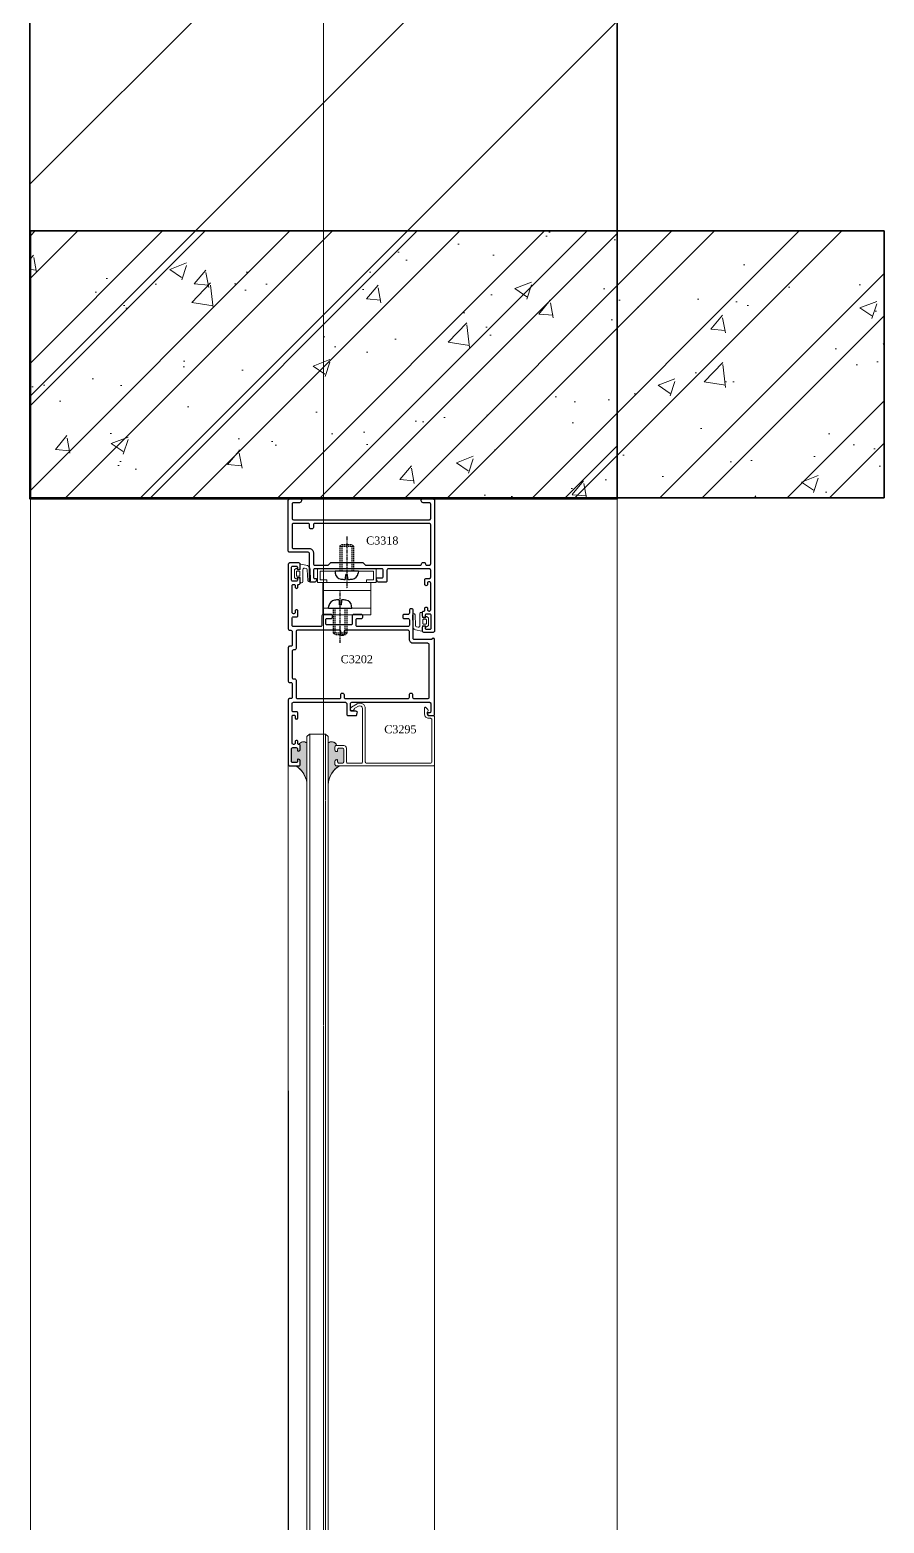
# Model space of a CAD drawing. Header units: millimetres. Extents: x 1336014 to 2939047, y -333549 to -60566.
# Drawn here: x 1484677 to 1484998, y -152727 to -152167 of the extents above; entities that cross this region are included whole.
import ezdxf

# ---------------------------------------------------------------- set-up
doc = ezdxf.new("R2010")
doc.units = ezdxf.units.MM
doc.header["$MEASUREMENT"] = 0
for name, pattern in [('CENTER2', [1.125, 0.75, -0.125, 0.125, -0.125]), ('DASHED', [0.75, 0.5, -0.25]), ('HIDDEN', [0.375, 0.25, -0.125]), ('PHANTOM', [2.5, 1.25, -0.25, 0.25, -0.25, 0.25, -0.25])]:
    doc.linetypes.add(name, pattern=pattern)
for name, color, linetype, lineweight in [('01.Cut', 255, 'Continuous', 35), ('02.Thay', 145, 'Continuous', 15), ('06.betong', 2, 'Continuous', 35), ('09.Hatch', 250, 'Continuous', 5), ('10.truc', 250, 'CENTER2', 20), ('Bản lề cửa', 1, 'Continuous', 9), ('CA.thay 145', 145, 'Continuous', 18), ('KT KHUNG BAO', 96, 'Continuous', 9), ('kính', 54, 'Continuous', 9), ('Nhôm', 4, 'Continuous', 20), ('Nẹp nhôm', 6, 'Continuous', 9), ('Ron', 15, 'Continuous', 9), ('silicon', 211, 'Continuous', 9), ('Vít', 42, 'Continuous', 25), ('Đường gióng', 251, 'Continuous', 9)]:
    doc.layers.add(name, color=color, linetype=linetype, lineweight=lineweight)
for name, color, linetype in [('1', 4, 'Continuous'), ('2', 7, 'Continuous'), ('BOLT', 2, 'Continuous'), ('Dim and mark text', 241, 'Continuous')]:
    doc.layers.add(name, color=color, linetype=linetype)
doc.styles.add('(Mark cn big5)', font='', dxfattribs={"height": 9})
doc.styles.get('(Mark cn big5)').set_extended_font_data('经典宋体繁')

# ---------------------------------------------------------------- blocks, each defined once
blk = doc.blocks.new('gioang')
at = {"layer": 'Ron'}
for p, q in [((0.56, 5.29), (0.97, 5.89)), ((4.49, 5.29), (4.09, 5.89)), ((-0.91, 3.28), (-0.91, 3.58)), ((0.83, 3.78), (-0.71, 3.78)), ((4.09, 2.78), (-0.41, 2.78)), ((0, 0), (4.16, 0.1)), ((0.83, 4.98), (0.73, 4.98)), ((1.03, 3.98), (1.03, 4.78)), ((1.63, 4.13), (1.63, 5.03)), ((3.23, 5.23), (1.83, 5.23)), ((3.43, 4.13), (3.43, 5.03)), ((4.45, 1.59), (4.58, 2.17)), ((5.54, 1.1), (6.09, 3.51))]:
    blk.add_line(p, q, dxfattribs=at)
for points in [[(4.09, 5.89, 0.248897), (3.92, 5.98), (1.13, 5.98, 0.248897), (0.97, 5.89)], [(6.09, 3.51, 0.527023), (5.9, 3.78), (4.23, 3.78, -0.414214), (4.03, 3.98), (4.03, 4.78, -0.414214), (4.23, 4.98), (4.33, 4.98, 0.601413), (4.49, 5.29)]]:
    blk.add_lwpolyline(points, format="xyb", dxfattribs=at)
for points in [[(-0.1, 0.99), (3.98, 1.2)], [(1.83, 3.93), (3.23, 3.93)]]:
    blk.add_lwpolyline(points, dxfattribs=at)
for centre, radius, start, end in [((-0.71, 3.58), 0.2, 90, 180), ((-0.41, 3.28), 0.5, 180, 270), ((-0.04, 0.5), 0.5, 96.819, 274.7291), ((0.73, 5.18), 0.2, 145.907, 270), ((0.83, 4.78), 0.2, 0, 90), ((0.83, 3.98), 0.2, 270, 0), ((1.83, 5.03), 0.2, 90, 180), ((1.83, 4.13), 0.2, 180, 269.9998), ((3.23, 5.03), 0.2, 0, 90), ((3.23, 4.13), 0.2, 269.9998, 0), ((3.96, 1.7), 0.5, 272.9056, 347.163), ((4.09, 2.28), 0.5, 347.163, 90), ((4.13, 1.6), 1.5, 271.4321, 340.571)]:
    blk.add_arc(centre, radius, start, end, dxfattribs=at)
blk = doc.blocks.new('A$C0379527E')
at = {"layer": 'BOLT', "color": 1, "linetype": 'PHANTOM'}
blk.add_line((4.38, 0), (4.38, 19.58), dxfattribs=at)
at = {"layer": 'Vít', "linetype": 'Continuous'}
for p, q in [((0, 13.05), (0.1, 13.85)), ((0, 13.05), (8.75, 13.05)), ((3.91, 15.91), (4.03, 14.3)), ((4.03, 14.3), (4.72, 14.3)), ((4.84, 15.91), (4.72, 14.3)), ((8.75, 13.05), (8.65, 13.85))]:
    blk.add_line(p, q, dxfattribs=at)
at = {"layer": 'Vít', "linetype": 'DASHED'}
for p, q in [((1.88, 3.67), (1.88, 13.05)), ((2.5, 3.67), (2.5, 13.05)), ((6.25, 3.67), (6.25, 13.05)), ((6.88, 13.05), (6.88, 3.67)), ((6.88, 3.67), (1.88, 3.67)), ((1.88, 3.67), (2.5, 3.05)), ((6.25, 3.05), (2.5, 3.05)), ((6.88, 3.67), (6.25, 3.05))]:
    blk.add_line(p, q, dxfattribs=at)
at = {"layer": 'Vít', "linetype": 'Continuous'}
for centre, radius, start, end in [((2.58, 13.55), 2.5, 97.8662, 173.1124), ((4.38, 0.55), 15.62, 92.6795, 97.8662), ((3.66, 15.91), 0.25, 0, 92.6794), ((5.09, 15.91), 0.25, 87.3206, 180), ((4.38, 0.55), 15.62, 82.1338, 87.3205), ((6.17, 13.55), 2.5, 6.8876, 82.1338)]:
    blk.add_arc(centre, radius, start, end, dxfattribs=at)
blk = doc.blocks.new('A$C65163FCF')
at = {"color": 3, "rotation": 180}
blk.add_blockref('A$C0379527E', (8.75, 19.58), dxfattribs=at)
blk = doc.blocks.new('Bản lề chữ A nhôm XingFa')
at = {"layer": 'Bản lề cửa', "color": 56}
for p, q in [((-3, 8.59), (-8.3, 8.59)), ((-8.3, -13.41), (-8.3, 8.59)), ((-4, 7.59), (-7.3, 7.59)), ((-7.3, -12.41), (-7.3, 7.59)), ((-4, 4.99), (-4, 7.59)), ((-3, -13.41), (-3, 8.59)), ((9.05, 6.59), (-3, 6.59)), ((0, -11.41), (0, 6.59)), ((6.55, -11.41), (6.55, 6.59)), ((9.05, -11.41), (9.05, 6.59)), ((-3, 4.99), (-4, 4.99)), ((-4, -12.41), (-4, -9.81)), ((-3, -9.81), (-4, -9.81)), ((-3, -13.41), (-8.3, -13.41)), ((-4, -12.41), (-7.3, -12.41)), ((9.05, -11.41), (-3, -11.41))]:
    blk.add_line(p, q, dxfattribs=at)
at = {"layer": '2', "extrusion": (0, 0, -1), "zscale": -0.9999999999999999, "rotation": 270}
blk.add_blockref('A$C65163FCF', (0.77, 1.96), dxfattribs=at)
at = {"layer": '2', "color": 3, "extrusion": (0, 0, -1), "zscale": -0.9999999999999999, "rotation": 90}
blk.add_blockref('A$C65163FCF', (-0.02, -4.37), dxfattribs=at)
blk = doc.blocks.new('qưeqw')
at = {"layer": 'Đường gióng'}
for points in [[(871899.62, 37962.78), (871899.62, 37961.92, -0.414214), (871899.12, 37961.42), (871897.82, 37961.42, -0.414214), (871897.32, 37961.92), (871897.32, 37966.52, -0.414214), (871897.82, 37967.02), (871899.12, 37967.02, -0.414214), (871899.62, 37966.52), (871899.62, 37965.66), (871900.62, 37965.93), (871900.62, 37968.77, -0.347773), (871903.17, 37968.76), (871903.17, 37953.15, 0.252972), (871898.97, 37960.22), (871900.62, 37960.22), (871900.62, 37962.51)], [(871912.35, 37957.2, 0.10198), (871911.15, 37953.8), (871911.15, 37968.76, -0.235459), (871912.94, 37969.15, -0.252466), (871914.37, 37967.82), (871914.2, 37967.82, 0.414214), (871913.7, 37967.32), (871913.7, 37966.11, 0.339454), (871914.07, 37965.63), (871914.45, 37965.53, 0.493145), (871914.7, 37965.72), (871914.7, 37966.32, -0.414214), (871915.2, 37966.82), (871916.5, 37966.82, -0.414214), (871917, 37966.32), (871917, 37961.72, -0.414214), (871916.5, 37961.22), (871915.2, 37961.22, -0.414214), (871914.7, 37961.72), (871914.7, 37962.32, 0.493145), (871914.45, 37962.51), (871914.07, 37962.41, 0.339454), (871913.7, 37961.93), (871913.7, 37960.72, 0.414214), (871914.2, 37960.22), (871915.35, 37960.22, 0.124876)]]:
    blk.add_hatch(color=256, dxfattribs=at).paths.add_polyline_path(points)
at = {"layer": '1'}
for points in [[(871896.66, 38060.22), (871900.66, 38060.22, -0.57735), (871901.09, 38059.47), (871900.86, 38059.07, -0.267949), (871900.43, 38058.82), (871898.06, 38058.82, 0.414214), (871897.56, 38058.32), (871897.56, 38052.92, 0.414214), (871898.06, 38052.42), (871949.06, 38052.42, 0.414214), (871949.56, 38052.92), (871949.56, 38058.32, 0.414214), (871949.06, 38058.82), (871946.69, 38058.82, -0.267949), (871946.26, 38059.07), (871946.03, 38059.47, -0.57735), (871946.46, 38060.22), (871950.46, 38060.22, -0.414214), (871950.96, 38059.72), (871950.96, 38010.72, -0.414214), (871950.46, 38010.22), (871946.96, 38010.22, -0.414214), (871946.46, 38010.72), (871946.46, 38012.13, -0.339454), (871946.83, 38012.61), (871947.21, 38012.71, -0.493145), (871947.46, 38012.52), (871947.46, 38011.92, 0.414214), (871947.96, 38011.42), (871949.26, 38011.42, 0.414214), (871949.76, 38011.92), (871949.76, 38016.52, 0.414214), (871949.26, 38017.02), (871947.96, 38017.02, 0.414214), (871947.46, 38016.52), (871947.46, 38015.92, -0.493145), (871947.21, 38015.73), (871946.83, 38015.83, -0.339454), (871946.46, 38016.31), (871946.46, 38017.72, -0.414214), (871946.96, 38018.22), (871947.06, 38018.22, 0.414214), (871947.36, 38018.52), (871947.36, 38019.22, -0.414214), (871947.86, 38019.72), (871947.86, 38019.72, -0.414214), (871948.36, 38019.22), (871948.36, 38018.72, 0.414214), (871948.86, 38018.22), (871949.06, 38018.22, 0.414214), (871949.56, 38018.72), (871949.56, 38028.72, 0.414214), (871949.06, 38029.22), (871948.86, 38029.22, 0.414214), (871948.36, 38028.72), (871948.36, 38028.22, -0.414214), (871947.86, 38027.72), (871947.86, 38027.72, -0.414214), (871947.36, 38028.22), (871947.36, 38029.92, -0.414214), (871947.86, 38030.42), (871949.06, 38030.42, 0.414214), (871949.56, 38030.92), (871949.56, 38033.52, 0.414214), (871949.06, 38034.02), (871933.66, 38034.02, 0.414214), (871933.16, 38033.52), (871933.16, 38029.52, -0.414214), (871932.66, 38029.02), (871929.93, 38029.02, -0.339454), (871929.45, 38029.39), (871929.28, 38030.04, -0.493145), (871929.76, 38030.67), (871931.26, 38030.67, 0.414214), (871931.76, 38031.17), (871931.76, 38033.52, 0.414214), (871931.26, 38034.02), (871906.06, 38034.02, 0.414214), (871905.56, 38033.52), (871905.56, 38030.92, 0.414214), (871906.06, 38030.42), (871906.46, 38030.42, -0.493145), (871906.75, 38030.04), (871906.57, 38029.39, -0.339454), (871906.09, 38029.02), (871904.66, 38029.02, -0.414214), (871904.16, 38029.52), (871904.16, 38039.72, 0.414214), (871903.66, 38040.22), (871896.66, 38040.22, -0.414214), (871896.16, 38040.72), (871896.16, 38059.72, -0.414214)], [(871896.66, 38060.22), (871900.66, 38060.22, -0.57735), (871901.09, 38059.47), (871900.86, 38059.07, -0.267949), (871900.43, 38058.82), (871898.06, 38058.82, 0.414214), (871897.56, 38058.32), (871897.56, 38052.92, 0.414214), (871898.06, 38052.42), (871949.06, 38052.42, 0.414214), (871949.56, 38052.92), (871949.56, 38058.32, 0.414214), (871949.06, 38058.82), (871946.69, 38058.82, -0.267949), (871946.26, 38059.07), (871946.03, 38059.47, -0.57735), (871946.46, 38060.22), (871950.46, 38060.22, -0.414214), (871950.96, 38059.72), (871950.96, 38010.72, -0.414214), (871950.46, 38010.22), (871946.96, 38010.22, -0.414214), (871946.46, 38010.72), (871946.46, 38012.13, -0.339454), (871946.83, 38012.61), (871947.21, 38012.71, -0.493145), (871947.46, 38012.52), (871947.46, 38011.92, 0.414214), (871947.96, 38011.42), (871949.26, 38011.42, 0.414214), (871949.76, 38011.92), (871949.76, 38016.52, 0.414214), (871949.26, 38017.02), (871947.96, 38017.02, 0.414214), (871947.46, 38016.52), (871947.46, 38015.92, -0.493145), (871947.21, 38015.73), (871946.83, 38015.83, -0.339454), (871946.46, 38016.31), (871946.46, 38017.72, -0.414214), (871946.96, 38018.22), (871947.06, 38018.22, 0.414214), (871947.36, 38018.52), (871947.36, 38019.22, -0.414214), (871947.86, 38019.72), (871947.86, 38019.72, -0.414214), (871948.36, 38019.22), (871948.36, 38018.72, 0.414214), (871948.86, 38018.22), (871949.06, 38018.22, 0.414214), (871949.56, 38018.72), (871949.56, 38028.72, 0.414214), (871949.06, 38029.22), (871948.86, 38029.22, 0.414214), (871948.36, 38028.72), (871948.36, 38028.22, -0.414214), (871947.86, 38027.72), (871947.86, 38027.72, -0.414214), (871947.36, 38028.22), (871947.36, 38029.92, -0.414214), (871947.86, 38030.42), (871949.06, 38030.42, 0.414214), (871949.56, 38030.92), (871949.56, 38033.52, 0.414214), (871949.06, 38034.02), (871933.66, 38034.02, 0.414214), (871933.16, 38033.52), (871933.16, 38029.52, -0.414214), (871932.66, 38029.02), (871929.93, 38029.02, -0.339454), (871929.45, 38029.39), (871929.28, 38030.04, -0.493145), (871929.76, 38030.67), (871931.26, 38030.67, 0.414214), (871931.76, 38031.17), (871931.76, 38033.52, 0.414214), (871931.26, 38034.02), (871906.06, 38034.02, 0.414214), (871905.56, 38033.52), (871905.56, 38030.92, 0.414214), (871906.06, 38030.42), (871906.46, 38030.42, -0.493145), (871906.75, 38030.04), (871906.57, 38029.39, -0.339454), (871906.09, 38029.02), (871904.66, 38029.02, -0.414214), (871904.16, 38029.52), (871904.16, 38039.72, 0.414214), (871903.66, 38040.22), (871896.66, 38040.22, -0.414214), (871896.16, 38040.72), (871896.16, 38059.72, -0.414214)], [(871949.06, 38035.42, 0.414214), (871949.56, 38035.92), (871949.56, 38050.52, 0.414214), (871949.06, 38051.02), (871906.06, 38051.02, 0.414214), (871905.56, 38050.52), (871905.56, 38049.52, -0.414214), (871905.06, 38049.02), (871904.66, 38049.02, -0.414214), (871904.16, 38049.52), (871904.16, 38050.52, 0.414214), (871903.66, 38051.02), (871898.06, 38051.02, 0.414214), (871897.56, 38050.52), (871897.56, 38042.12, 0.414214), (871898.06, 38041.62), (871904.06, 38041.62, -0.414214), (871905.56, 38040.12), (871905.56, 38035.92, 0.414214), (871906.06, 38035.42), (871911.06, 38035.42), (871912.06, 38036.42), (871924.06, 38036.42), (871925.06, 38035.42), (871945.67, 38035.42, 0.414214), (871946.16, 38035.91), (871946.16, 38035.92, -0.414214), (871946.66, 38036.42), (871947.06, 38036.42, -0.414214), (871947.56, 38035.92), (871947.56, 38035.91, 0.414214), (871948.05, 38035.42)], [(871949.06, 38035.42, 0.414214), (871949.56, 38035.92), (871949.56, 38050.52, 0.414214), (871949.06, 38051.02), (871906.06, 38051.02, 0.414214), (871905.56, 38050.52), (871905.56, 38049.52, -0.414214), (871905.06, 38049.02), (871904.66, 38049.02, -0.414214), (871904.16, 38049.52), (871904.16, 38050.52, 0.414214), (871903.66, 38051.02), (871898.06, 38051.02, 0.414214), (871897.56, 38050.52), (871897.56, 38042.12, 0.414214), (871898.06, 38041.62), (871904.06, 38041.62, -0.414214), (871905.56, 38040.12), (871905.56, 38035.92, 0.414214), (871906.06, 38035.42), (871911.06, 38035.42), (871912.06, 38036.42), (871924.06, 38036.42), (871925.06, 38035.42), (871945.67, 38035.42, 0.414214), (871946.16, 38035.91), (871946.16, 38035.92, -0.414214), (871946.66, 38036.42), (871947.06, 38036.42, -0.414214), (871947.56, 38035.92), (871947.56, 38035.91, 0.414214), (871948.05, 38035.42)], [(871898.06, 38028.22), (871898.26, 38028.22, -0.414214), (871898.76, 38027.72), (871898.76, 38027.21, 0.414214), (871899.25, 38026.72), (871899.27, 38026.72, 0.414214), (871899.76, 38027.21), (871899.76, 38027.92, -0.414214), (871900.06, 38028.22), (871900.16, 38028.22, 0.414214), (871900.66, 38028.72), (871900.66, 38030.13, 0.339454), (871900.29, 38030.61), (871899.91, 38030.71, 0.493145), (871899.66, 38030.52), (871899.66, 38029.92, -0.414214), (871899.16, 38029.42), (871897.86, 38029.42, -0.414214), (871897.36, 38029.92), (871897.36, 38034.52, -0.414214), (871897.86, 38035.02), (871899.16, 38035.02, -0.414214), (871899.66, 38034.52), (871899.66, 38033.92, 0.493145), (871899.91, 38033.73), (871900.29, 38033.83, 0.339454), (871900.66, 38034.31), (871900.66, 38035.72, 0.414214), (871900.16, 38036.22), (871896.66, 38036.22, 0.414214), (871896.16, 38035.72), (871896.16, 38011.52, 0.414214), (871896.66, 38011.02), (871897.16, 38011.02, -0.414214), (871897.66, 38010.52), (871897.66, 38005.52, -0.414214), (871897.16, 38005.02), (871896.66, 38005.02, 0.414214), (871896.16, 38004.52), (871896.16, 37991.92, 0.414214), (871896.66, 37991.42), (871897.16, 37991.42, -0.414214), (871897.66, 37990.92), (871897.66, 37985.92, -0.414214), (871897.16, 37985.42), (871896.66, 37985.42, 0.414214), (871896.16, 37984.92), (871896.16, 37960.72, 0.414214), (871896.66, 37960.22), (871900.16, 37960.22, 0.414214), (871900.66, 37960.72), (871900.66, 37962.13, 0.339454), (871900.29, 37962.61), (871899.91, 37962.71, 0.493145), (871899.66, 37962.52), (871899.66, 37961.92, -0.414214), (871899.16, 37961.42), (871897.86, 37961.42, -0.414214), (871897.36, 37961.92), (871897.36, 37966.52, -0.414214), (871897.86, 37967.02), (871899.16, 37967.02, -0.414214), (871899.66, 37966.52), (871899.66, 37965.92, 0.493145), (871899.91, 37965.73), (871900.29, 37965.83, 0.339454), (871900.66, 37966.31), (871900.66, 37967.72, 0.414214), (871900.16, 37968.22), (871900.06, 37968.22, -0.414214), (871899.76, 37968.52), (871899.76, 37969.23, 0.414214), (871899.27, 37969.72), (871899.25, 37969.72, 0.414214), (871898.76, 37969.23), (871898.76, 37968.72, -0.414214), (871898.26, 37968.22), (871898.06, 37968.22, -0.414214), (871897.56, 37968.72), (871897.56, 37978.72, -0.414214), (871898.06, 37979.22), (871898.26, 37979.22, -0.414214), (871898.76, 37978.72), (871898.76, 37978.21, 0.414214), (871899.25, 37977.72), (871899.27, 37977.72, 0.414214), (871899.76, 37978.21), (871899.76, 37979.92, 0.414214), (871899.26, 37980.42), (871898.06, 37980.42, -0.414214), (871897.56, 37980.92), (871897.56, 37983.52, -0.414214), (871898.06, 37984.02), (871917.56, 37984.02, -0.414214), (871918.06, 37983.52), (871918.06, 37979.52, 0.414214), (871918.56, 37979.02), (871921.39, 37979.02, 0.339454), (871921.87, 37979.39), (871922.04, 37980.04, 0.493145), (871921.56, 37980.67), (871919.96, 37980.67, -0.414214), (871919.46, 37981.17), (871919.46, 37983.52, -0.414214), (871919.96, 37984.02), (871949.06, 37984.02, -0.414214), (871949.56, 37983.52), (871949.56, 37980.52, -0.414214), (871949.06, 37980.02), (871948.66, 37980.02, 0.493145), (871948.37, 37979.64), (871948.44, 37979.39, 0.339454), (871948.92, 37979.02), (871950.46, 37979.02, 0.414214), (871950.96, 37979.52), (871950.96, 38007.52, 0.414214), (871950.46, 38008.02, 0.414214), (871949.96, 38007.52), (871943.46, 38007.52, -0.414214), (871942.96, 38008.02), (871942.96, 38018.52, 0.414214), (871942.46, 38019.02), (871942.06, 38019.02, 0.414214), (871941.56, 38018.52), (871941.56, 38017.42, -0.414214), (871941.06, 38016.92), (871939.56, 38016.92, 0.414214), (871939.06, 38016.42), (871939.06, 38015.92, 0.414214), (871939.56, 38015.42), (871941.06, 38015.42, -0.414214), (871941.56, 38014.92), (871941.56, 38012.92, -0.414214), (871941.06, 38012.42), (871922.06, 38012.42, -0.414214), (871921.56, 38012.92), (871921.56, 38014.92, -0.414214), (871922.06, 38015.42), (871923.56, 38015.42, 0.414214), (871924.06, 38015.92), (871924.06, 38016.42, 0.414214), (871923.56, 38016.92), (871920.66, 38016.92, 0.414214), (871920.16, 38016.42), (871920.16, 38013.52, -0.414214), (871919.66, 38013.02), (871910.69, 38013.02, -0.414214), (871910.19, 38013.52), (871910.19, 38014.92, -0.414214), (871910.69, 38015.42), (871912.19, 38015.42, 0.414214), (871912.69, 38015.92), (871912.69, 38016.42, 0.414214), (871912.19, 38016.92), (871909.29, 38016.92, 0.414214), (871908.79, 38016.42), (871908.79, 38012.92, -0.414214), (871908.29, 38012.42), (871898.06, 38012.42, -0.414214), (871897.56, 38012.92), (871897.56, 38015.52, -0.414214), (871898.06, 38016.02), (871899.26, 38016.02, 0.414214), (871899.76, 38016.52), (871899.76, 38018.23, 0.414214), (871899.27, 38018.72), (871899.25, 38018.72, 0.414214), (871898.76, 38018.23), (871898.76, 38017.72, -0.414214), (871898.26, 38017.22), (871898.06, 38017.22, -0.414214), (871897.56, 38017.72), (871897.56, 38027.72, -0.414214)], [(871916.56, 37987.42, -0.414214), (871917.06, 37986.92), (871917.06, 37985.92, 0.414214), (871917.56, 37985.42), (871941.06, 37985.42, 0.414214), (871941.56, 37985.92), (871941.56, 37986.92, -0.414214), (871942.06, 37987.42), (871942.26, 37987.42, -0.414214), (871942.76, 37986.92), (871942.76, 37985.92, 0.414214), (871943.26, 37985.42), (871948.46, 37985.42, 0.414214), (871948.96, 37985.92), (871948.96, 38005.62, 0.414214), (871948.46, 38006.12), (871943.06, 38006.12, -0.414214), (871941.56, 38007.62), (871941.56, 38010.52, 0.414214), (871941.06, 38011.02), (871917.56, 38011.02, 0.414214), (871917.06, 38010.52), (871917.06, 38009.52, -0.414214), (871916.56, 38009.02), (871916.36, 38009.02, -0.414214), (871915.86, 38009.52), (871915.86, 38010.52, 0.414214), (871915.36, 38011.02), (871899.56, 38011.02, 0.414214), (871899.06, 38010.52), (871899.06, 38004.12, -0.414214), (871898.56, 38003.62), (871898.06, 38003.62, 0.414214), (871897.56, 38003.12), (871897.56, 37993.32, 0.414214), (871898.06, 37992.82), (871898.56, 37992.82, -0.414214), (871899.06, 37992.32), (871899.06, 37985.92, 0.414214), (871899.56, 37985.42), (871915.36, 37985.42, 0.414214), (871915.86, 37985.92), (871915.86, 37986.92, -0.414214), (871916.36, 37987.42)]]:
    blk.add_lwpolyline(points, format="xyb", close=True, dxfattribs=at)
at = {"layer": 'KT KHUNG BAO'}
for centre, start, end in [((871901.89, 37967.16), 51.4713, 148.8102), ((871901.89, 37967.16), 51.4713, 148.8102), ((871912.43, 37967.16), 32.683, 128.5287), ((871912.43, 37967.16), 18.862, 128.5287)]:
    blk.add_arc(centre, 2.05, start, end, dxfattribs=at)
at = {"layer": 'kính'}
blk.add_lwpolyline([(871903.05, 36843.75), (871903.16, 37971.15), (871904.17, 37972.02), (871910.15, 37972.02), (871911.16, 37971.14), (871911.16, 36843.92)], dxfattribs=at)
at = {"layer": 'kính', "linetype": 'HIDDEN', "lineweight": 5}
blk.add_lwpolyline([(871904.21, 36548.52), (871910.15, 36548.52), (871910.15, 37972.02), (871904.21, 37972.02)], close=True, dxfattribs=at)
at = {"layer": 'Nhôm', "color": 6}
blk.add_lwpolyline([(871949.96, 37977.52, 0.414214), (871949.46, 37978.02), (871948.76, 37978.02, -0.414214), (871947.26, 37979.52), (871947.26, 37981.9, -0.668179), (871947.77, 37982.12), (871948.51, 37981.37, -0.339454), (871948.59, 37980.77), (871948.3, 37980.26, 0.131652), (871948.26, 37980.11), (871948.26, 37979.52, 0.414214), (871948.76, 37979.02), (871950.46, 37979.02, -0.414214), (871950.96, 37978.52), (871950.96, 37960.52, -0.414214), (871950.66, 37960.22), (871914.16, 37960.22, -0.414214), (871913.66, 37960.72), (871913.66, 37961.93, -0.339454), (871914.03, 37962.41), (871914.41, 37962.51, -0.493145), (871914.66, 37962.32), (871914.66, 37961.72, 0.414214), (871915.16, 37961.22), (871916.46, 37961.22, 0.414214), (871916.96, 37961.72), (871916.96, 37966.32, 0.414214), (871916.46, 37966.82), (871915.16, 37966.82, 0.414214), (871914.66, 37966.32), (871914.66, 37965.72, -0.493145), (871914.41, 37965.53), (871914.03, 37965.63, -0.339454), (871913.66, 37966.11), (871913.66, 37967.32, -0.414214), (871914.16, 37967.82), (871916.96, 37967.82, -0.414214), (871917.96, 37966.82), (871917.96, 37961.72, 0.414214), (871918.46, 37961.22), (871923.52, 37961.22, 0.414214), (871924.02, 37961.72), (871924.02, 37981.72, 0.57735), (871922.52, 37982.59), (871921.08, 37981.76, 0.213422), (871920.84, 37981.43, -0.40704), (871920.03, 37980.88, -0.697588), (871919.81, 37982.18), (871922.02, 37983.45, -0.57735), (871925.02, 37981.72), (871925.02, 37961.72, 0.414214), (871925.52, 37961.22), (871949.46, 37961.22, 0.414214), (871949.96, 37961.72)], format="xyb", close=True, dxfattribs=at)
at = {"layer": 'silicon', "ltscale": 0.15}
for centre, radius, start, end in [((871894.53, 37952.8), 8.65, 2.1334, 59.0777), ((871894.53, 37952.8), 8.65, 6.6144, 59.0777), ((871919.79, 37952.8), 8.65, 120.9223, 177.8666), ((871920.01, 37952.59), 8.94, 121.3937, 172.2392)]:
    blk.add_arc(centre, radius, start, end, dxfattribs=at)
at = {"layer": 'Đường gióng'}
for p, q in [((871950.96, 36843.75), (871950.96, 37960.52)), ((871896.2, 37838.45), (871896.2, 36843.75)), ((871951, 36843.75), (871951, 37838.45))]:
    blk.add_line(p, q, dxfattribs=at)
blk.add_lwpolyline([(871896.16, 37960.72), (871896.16, 36843.75)], dxfattribs=at)
at = {"layer": 'Nẹp nhôm', "xscale": -1, "rotation": 90}
blk.add_blockref('Bản lề chữ A nhôm XingFa', (871915.65, 38025.86), dxfattribs=at)
at = {"layer": 'Ron'}
for p, rotation in [((871904.44, 38029.7), 90), ((871942.69, 38016.74), 270)]:
    blk.add_blockref('gioang', p, dxfattribs=dict(at, rotation=rotation))
at = {"layer": 'Dim and mark text', "char_height": 3, "attachment_point": 6, "style": '(Mark cn big5)'}
for s, insert in [('{\\fVNI-Franko|b0|i0|c0|p2; \\fVNI-Times|b0|i0|c0|p2;C3318}', (871937.44, 38044.62)), ('{\\fVNI-Times|b0|i0|c0|p2;C3202}', (871927.9, 38000.14)), ('{\\fVNI-Franko|b0|i0|c0|p2; \\fVNI-Times|b0|i0|c0|p2;C3295}', (871944.23, 37973.88))]:
    blk.add_mtext(s, dxfattribs=dict(at, insert=insert))
blk = doc.blocks.new('TYUJTY')
at = {"layer": '09.Hatch', "ltscale": 50}
h = blk.add_hatch(dxfattribs=at)
h.set_pattern_fill('BTCT', color=256, scale=9, style=0)
h.set_pattern_definition([(50, (285811.81, -190037.425), (64.5534164, -5.647692), [6.75, -74.25]), (355, (285811.81, -190037.425), (-12.48762, 67.697292), [5.4, -59.4]), (100.4514, (285817.19, -190037.896), (52.0658444, 62.049559), [5.736617, -63.10279]), (46.1842, (285811.81, -190019.425), (96.0516944, -14.896711), [10.125, -111.375]), (96.6356, (285819.81, -190020.67), (84.119643, 87.670608), [8.604926, -94.65417]), (351.1842, (285811.81, -190019.43), (84.119575, 87.670674), [8.1, -89.1]), (21, (285820.81, -190023.925), (53.7216347, -36.2357), [6.75, -74.25]), (326, (285820.81, -190023.925), (21.89838, 65.263504), [5.4, -59.4]), (71.4514, (285825.285, -190026.945), (75.6200366, 29.0277447), [5.736617, -63.10279]), (37.5, (285811.808, -190037.425), (1.094387, 29.96044684), [0, -58.68, 0, -60.3, 0, -59.625]), (7.5, (285811.808, -190037.425), (23.6762584, 35.4970541), [0, -34.38, 0, -57.33, 0, -22.725]), (327.5, (285791.738, -190037.425), (48.04401926, -2.02993846), [0, -22.5, 0, -70.2, 0, -93.15]), (317.5, (285782.74, -190037.425), (52.4867552, 9.0094484), [0, -29.25, 0, -46.62, 0, -66.15]), (45, (285811.808, -190037.425), (-23.8648539, 23.8648539), []), (45, (285827.718, -190037.425), (-23.8648539, 23.8648539), [])])
h.paths.add_polyline_path([(1133682.81, -148807.43), (1134002.81, -148807.43), (1134002.81, -148907.43), (1133682.81, -148907.43)])
at = {"layer": '06.betong'}
blk.add_lwpolyline([(1133682.81, -148807.43), (1134002.81, -148807.43), (1134002.81, -148907.43), (1133682.81, -148907.43), (1133682.81, -148807.43)], dxfattribs=at)

msp = doc.modelspace()

# ---------------------------------------------------------------- hatches: boundary and pattern name
at = {"layer": '09.Hatch', "ltscale": 50}
h = msp.add_hatch(dxfattribs=at)
h.set_pattern_fill('TUONGXAY', color=256, scale=450, style=0)
h.set_pattern_definition([(45, (621380.113, -189400.795), (-39.7747564, 39.7747564), [])])
h.paths.add_polyline_path([(1484677.46, -151692.93), (1484897.65, -151692.93), (1484897.65, -152343.11), (1484677.46, -152343.11)])

# ---------------------------------------------------------------- linework, layer by layer
at = {"layer": '01.Cut'}
msp.add_lwpolyline([(1484677.46, -151692.93), (1484897.65, -151692.93), (1484897.65, -152343.11), (1484677.46, -152343.11)], close=True, dxfattribs=at)
at = {"layer": '02.Thay'}
msp.add_lwpolyline([(1484677.65, -152343.11), (1484897.65, -152343.11), (1484897.65, -153943.11), (1484677.65, -153943.11)], close=True, dxfattribs=at)
at = {"layer": '10.truc'}
msp.add_line((1484787.46, -143408.76), (1484787.46, -160388.6), dxfattribs=at)

# ---------------------------------------------------------------- block references
at = {"layer": '06.betong'}
msp.add_blockref('qưeqw', (612878.15, -190403.33), dxfattribs=at)
at = {"layer": 'CA.thay 145'}
msp.add_blockref('TYUJTY', (350994.85, -3435.21), dxfattribs=at)
msp.add_blockref('TYUJTY', (350994.85, -3435.21), dxfattribs=at)

doc.saveas('drawing.dxf')
